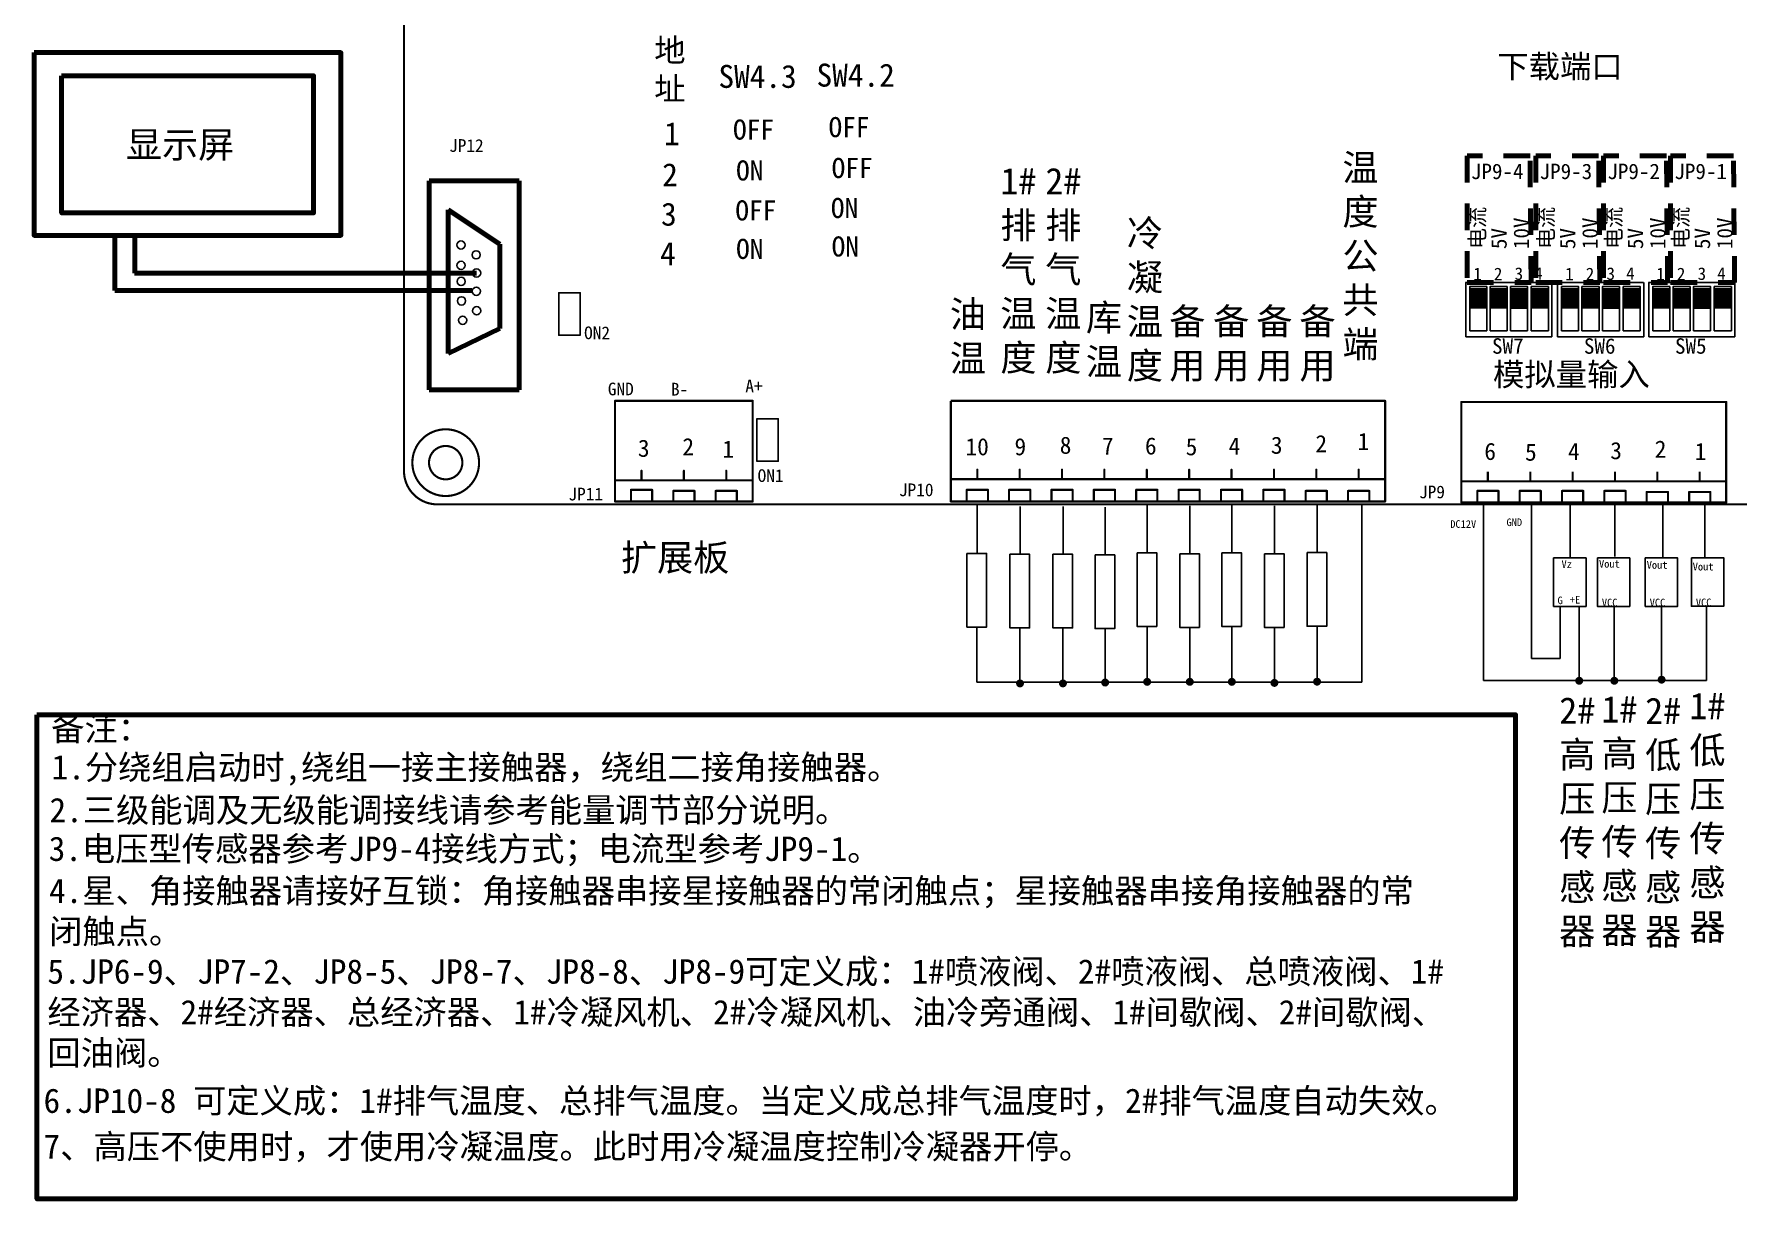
# Model space of a CAD drawing. Extents: x -2.3 to 11.6, y 27.8 to 37.8.
# Drawn here: x -2.16 to 5.88, y 27.78 to 33.27 of the extents above; entities that cross this region are included whole.
import ezdxf
from ezdxf.enums import TextEntityAlignment as Align

# ---------------------------------------------------------------- set-up
doc = ezdxf.new("R2010")
doc.units = 0
doc.header["$MEASUREMENT"] = 0
doc.linetypes.add('ACAD_ISO07W100', pattern=[3, 0, -3])
doc.linetypes.add('HIDDEN2', pattern=[0.1875, 0.125, -0.0625])
doc.layers.get('0').update_dxf_attribs({"linetype": 'CONTINUOUS'})
for name, color, linetype in [('BOTTOMSOLDER', 250, 'CONTINUOUS'), ('KEEPOUTLAYER', 250, 'CONTINUOUS'), ('MECHANICAL1', 251, 'CONTINUOUS'), ('TOPOVERLAY', 250, 'CONTINUOUS')]:
    doc.layers.add(name, color=color, linetype=linetype)
doc.styles.add('宋体', font='')
doc.styles.get('宋体').set_extended_font_data('SimSun')

msp = doc.modelspace()

# ---------------------------------------------------------------- hatches: boundary and pattern name
for points in [[(4.6143, 32.0764), (4.6945, 32.0764), (4.6945, 31.9784), (4.6143, 31.9784)], [(4.712, 32.0769), (4.7922, 32.0769), (4.7922, 31.9788), (4.712, 31.9788)], [(4.8078, 32.076), (4.888, 32.076), (4.888, 31.9779), (4.8078, 31.9779)], [(4.9061, 32.0764), (4.9862, 32.0764), (4.9862, 31.9783), (4.9061, 31.9783)], [(5.048, 32.0764), (5.1282, 32.0764), (5.1282, 31.9784), (5.048, 31.9784)], [(5.1457, 32.0769), (5.2259, 32.0769), (5.2259, 31.9788), (5.1457, 31.9788)], [(5.2415, 32.076), (5.3216, 32.076), (5.3216, 31.9779), (5.2415, 31.9779)], [(5.3397, 32.0764), (5.4199, 32.0764), (5.4199, 31.9783), (5.3397, 31.9783)], [(5.478, 32.0764), (5.5581, 32.0764), (5.5581, 31.9784), (5.478, 31.9784)], [(5.5757, 32.0769), (5.6559, 32.0769), (5.6559, 31.9788), (5.5757, 31.9788)], [(5.6714, 32.076), (5.7516, 32.076), (5.7516, 31.9779), (5.6714, 31.9779)], [(5.7697, 32.0764), (5.8499, 32.0764), (5.8499, 31.9783), (5.7697, 31.9783)]]:
    msp.add_hatch(color=256).paths.add_polyline_path(points)
h = msp.add_hatch(color=256)
edge = h.paths.add_edge_path()
edge.add_arc((5.1321, 30.2226), 0.0189, 180, 540)
h = msp.add_hatch(color=256)
edge = h.paths.add_edge_path()
edge.add_arc((5.2979, 30.2226), 0.0189, 180, 540)
h = msp.add_hatch(color=256)
edge = h.paths.add_edge_path()
edge.add_arc((5.5211, 30.2278), 0.0189, 180, 540)
h = msp.add_hatch(color=256)
edge = h.paths.add_edge_path()
edge.add_arc((2.4927, 30.2102), 0.0189, 180, 540)
h = msp.add_hatch(color=256)
edge = h.paths.add_edge_path()
edge.add_arc((2.6952, 30.2102), 0.0189, 180, 540)
h = msp.add_hatch(color=256)
edge = h.paths.add_edge_path()
edge.add_arc((2.8945, 30.2142), 0.0189, 180, 540)
h = msp.add_hatch(color=256)
edge = h.paths.add_edge_path()
edge.add_arc((3.0929, 30.2176), 0.0189, 180, 540)
h = msp.add_hatch(color=256)
edge = h.paths.add_edge_path()
edge.add_arc((3.2939, 30.2176), 0.0189, 180, 540)
h = msp.add_hatch(color=256)
edge = h.paths.add_edge_path()
edge.add_arc((3.4924, 30.2176), 0.0189, 180, 540)
h = msp.add_hatch(color=256)
edge = h.paths.add_edge_path()
edge.add_arc((3.6934, 30.2125), 0.0189, 180, 540)
h = msp.add_hatch(color=256)
edge = h.paths.add_edge_path()
edge.add_arc((3.8948, 30.2183), 0.0189, 180, 540)

# ---------------------------------------------------------------- linework, layer by layer
for p, q in [((5.002, 32.1017), (4.5951, 32.1017)), ((4.5967, 32.1019), (4.5967, 31.8453)), ((5.0036, 32.1019), (5.0036, 31.8453)), ((5.4357, 32.1017), (5.0288, 32.1017)), ((5.0304, 32.1019), (5.0304, 31.8453)), ((5.4373, 32.1019), (5.4373, 31.8453)), ((5.8657, 32.1017), (5.4587, 32.1017)), ((5.4604, 32.1019), (5.4604, 31.8453)), ((5.8673, 32.1019), (5.8673, 31.8453)), ((4.6154, 31.8745), (4.6958, 31.8745)), ((4.7115, 31.8745), (4.7919, 31.8745)), ((4.8079, 31.8745), (4.8883, 31.8745)), ((4.9061, 31.8745), (4.9865, 31.8745)), ((5.0491, 31.8745), (5.1294, 31.8745)), ((5.1452, 31.8745), (5.2256, 31.8745)), ((5.2416, 31.8745), (5.3219, 31.8745)), ((5.3398, 31.8745), (5.4202, 31.8745)), ((5.479, 31.8745), (5.5594, 31.8745)), ((5.5752, 31.8745), (5.6555, 31.8745)), ((5.6715, 31.8745), (5.7519, 31.8745)), ((5.7698, 31.8745), (5.8502, 31.8745)), ((4.5967, 31.8453), (5.0036, 31.8453)), ((5.0304, 31.8453), (5.4373, 31.8453)), ((5.4604, 31.8453), (5.8673, 31.8453))]:
    msp.add_line(p, q)
for points in [[(4.6154, 31.8745), (4.6154, 32.0828), (4.6958, 32.0828), (4.6958, 31.8745)], [(4.7115, 31.8745), (4.7115, 32.0828), (4.7919, 32.0828), (4.7919, 31.8745)], [(4.8079, 31.8745), (4.8079, 32.0828), (4.8883, 32.0828), (4.8883, 31.8745)], [(4.9061, 31.8745), (4.9061, 32.0828), (4.9865, 32.0828), (4.9865, 31.8745)], [(5.0491, 31.8745), (5.0491, 32.0828), (5.1294, 32.0828), (5.1294, 31.8745)], [(5.1452, 31.8745), (5.1452, 32.0828), (5.2256, 32.0828), (5.2256, 31.8745)], [(5.2416, 31.8745), (5.2416, 32.0828), (5.3219, 32.0828), (5.3219, 31.8745)], [(5.3398, 31.8745), (5.3398, 32.0828), (5.4202, 32.0828), (5.4202, 31.8745)], [(5.479, 31.8745), (5.479, 32.0828), (5.5594, 32.0828), (5.5594, 31.8745)], [(5.5752, 31.8745), (5.5752, 32.0828), (5.6555, 32.0828), (5.6555, 31.8745)], [(5.6715, 31.8745), (5.6715, 32.0828), (5.7519, 32.0828), (5.7519, 31.8745)], [(5.7698, 31.8745), (5.7698, 32.0828), (5.8502, 32.0828), (5.8502, 31.8745)]]:
    msp.add_lwpolyline(points)
at = {"layer": 'BOTTOMSOLDER', "color": 0, "linetype": 'Continuous', "lineweight": 80}
for p, q in [((0.1289, 32.5822), (-0.2964, 32.5822)), ((-0.2964, 32.5822), (-0.296, 32.5725)), ((-0.296, 32.5725), (-0.296, 31.5964)), ((0.1289, 31.5964), (0.1289, 32.5822)), ((0.0378, 32.2827), (-0.2072, 32.4459)), ((-0.2072, 32.4459), (-0.2072, 32.4088)), ((-0.2072, 32.4088), (-0.2072, 31.767)), ((-1.7797, 32.2313), (-1.7797, 32.3243)), ((-1.6858, 32.147), (-1.6858, 32.3243)), ((0.0378, 31.8857), (0.0378, 32.2827)), ((-1.7797, 32.0648), (-1.7797, 32.2313)), ((-0.0726, 32.147), (-1.6878, 32.147)), ((-1.7797, 32.0648), (-0.0926, 32.0648)), ((-1.7167, 32.0648), (-1.7797, 32.0648)), ((-0.2072, 31.767), (0.0378, 31.8857)), ((-0.296, 31.5964), (0.1289, 31.5964))]:
    msp.add_line(p, q, dxfattribs=at)
at = {"layer": 'BOTTOMSOLDER', "color": 0, "linetype": 'Continuous'}
for p, q in [((2.2896, 31.0495), (2.2896, 30.8236)), ((2.4932, 31.0455), (2.4932, 30.8197)), ((2.6957, 31.0458), (2.6957, 30.82)), ((3.0934, 31.0529), (3.0934, 30.8271)), ((3.2944, 31.0478), (3.2944, 30.822)), ((3.4929, 31.0529), (3.4929, 30.8271)), ((3.6939, 31.0478), (3.6939, 30.822)), ((3.8953, 31.0535), (3.8953, 30.8277)), ((4.1053, 30.2157), (4.1053, 31.0552)), ((4.6802, 30.2242), (4.6802, 31.0552)), ((4.9065, 30.3276), (4.9065, 31.0552)), ((5.0899, 30.8028), (5.0899, 31.0545)), ((5.2995, 30.8087), (5.2995, 31.0604)), ((5.5265, 30.8028), (5.5265, 31.0545)), ((5.7253, 30.8065), (5.7253, 31.0582)), ((5.8145, 31.0552), (5.8145, 31.0552)), ((2.895, 31.0427), (2.895, 30.8169)), ((2.2896, 30.8236), (2.2896, 30.8236)), ((2.4932, 30.8197), (2.4932, 30.8197)), ((2.6957, 30.82), (2.6957, 30.82)), ((2.895, 30.8169), (2.895, 30.8169)), ((3.0934, 30.8271), (3.0934, 30.8271)), ((3.2944, 30.822), (3.2944, 30.822)), ((3.4929, 30.8271), (3.4929, 30.8271)), ((3.6939, 30.822), (3.6939, 30.822)), ((3.8953, 30.8277), (3.8953, 30.8277)), ((5.042, 30.5738), (5.042, 30.3276)), ((5.1319, 30.2242), (5.1319, 30.5738)), ((5.2978, 30.5712), (5.2978, 30.2215)), ((5.521, 30.5791), (5.521, 30.2294)), ((5.7326, 30.2242), (5.7326, 30.5746)), ((2.289, 30.4743), (2.289, 30.2157)), ((2.4925, 30.4704), (2.4925, 30.2118)), ((2.695, 30.4706), (2.695, 30.2121)), ((2.8943, 30.4676), (2.8943, 30.209)), ((3.0928, 30.4777), (3.0928, 30.2192)), ((3.2938, 30.4726), (3.2938, 30.2141)), ((3.4922, 30.4777), (3.4922, 30.2192)), ((3.6932, 30.4726), (3.6932, 30.2141)), ((3.8947, 30.4784), (3.8947, 30.2198)), ((5.042, 30.3276), (4.9065, 30.3276)), ((2.289, 30.2157), (4.1053, 30.2157)), ((5.1319, 30.2242), (4.6802, 30.2242)), ((5.1319, 30.2242), (5.7326, 30.2242)), ((5.5967, 30.2242), (5.5967, 30.2242))]:
    msp.add_line(p, q, dxfattribs=at)
at = {"layer": 'BOTTOMSOLDER', "color": 0, "linetype": 'Continuous', "lineweight": 80}
for points in [[(-2.1613, 33.1874), (-0.7128, 33.1874), (-0.7128, 32.3243), (-2.1613, 32.3243)], [(-2.0311, 33.0785), (-0.8416, 33.0785), (-0.8416, 32.4305), (-2.0311, 32.4305)]]:
    msp.add_lwpolyline(points, close=True, dxfattribs=at)
at = {"layer": 'BOTTOMSOLDER', "color": 0, "linetype": 'HIDDEN2', "lineweight": 80}
for points in [[(4.603, 32.6999), (4.603, 32.1017), (4.9054, 32.1017), (4.8999, 32.6999), (4.603, 32.6999)], [(4.927, 32.6999), (4.927, 32.1017), (5.2295, 32.1017), (5.2239, 32.6999), (4.927, 32.6999)], [(5.247, 32.6999), (5.247, 32.1017), (5.5494, 32.1017), (5.5439, 32.6999), (5.247, 32.6999)], [(5.5632, 32.6999), (5.5632, 32.1017), (5.8657, 32.1017), (5.8601, 32.6999), (5.5632, 32.6999)]]:
    msp.add_lwpolyline(points, dxfattribs=at)
at = {"layer": 'BOTTOMSOLDER', "color": 0, "linetype": 'Continuous'}
for points in [[(2.2416, 30.8236), (2.3344, 30.8236), (2.3344, 30.4758), (2.2416, 30.4758)], [(2.4452, 30.8197), (2.538, 30.8197), (2.538, 30.4719), (2.4452, 30.4719)], [(2.6477, 30.82), (2.7405, 30.82), (2.7405, 30.4722), (2.6477, 30.4722)], [(2.847, 30.8169), (2.9398, 30.8169), (2.9398, 30.4691), (2.847, 30.4691)], [(3.0455, 30.8271), (3.1383, 30.8271), (3.1383, 30.4793), (3.0455, 30.4793)], [(3.2465, 30.822), (3.3392, 30.822), (3.3392, 30.4742), (3.2465, 30.4742)], [(3.4449, 30.8271), (3.5377, 30.8271), (3.5377, 30.4793), (3.4449, 30.4793)], [(3.6459, 30.822), (3.7387, 30.822), (3.7387, 30.4742), (3.6459, 30.4742)], [(3.8473, 30.8277), (3.9401, 30.8277), (3.9401, 30.4799), (3.8473, 30.4799)], [(5.6618, 30.8036), (5.8145, 30.8036), (5.8145, 30.5746), (5.6618, 30.5746)], [(5.0115, 30.8028), (5.1642, 30.8028), (5.1642, 30.5738), (5.0115, 30.5738)], [(5.2182, 30.8028), (5.3709, 30.8028), (5.3709, 30.5738), (5.2182, 30.5738)], [(5.444, 30.8028), (5.5967, 30.8028), (5.5967, 30.5738), (5.444, 30.5738)]]:
    msp.add_lwpolyline(points, close=True, dxfattribs=at)
at = {"layer": 'BOTTOMSOLDER', "color": 3, "linetype": 'Continuous', "lineweight": 80}
msp.add_lwpolyline([(-2.1482, 30.0626), (4.8316, 30.0626), (4.8316, 27.7771), (-2.1482, 27.7771)], close=True, dxfattribs=at)
at = {"layer": 'BOTTOMSOLDER', "color": 0, "linetype": 'Continuous'}
for centre in [(-0.1464, 32.2795), (-0.1464, 32.2795), (-0.0746, 32.2329), (-0.0746, 32.2329), (-0.1457, 32.1832), (-0.1454, 32.1076), (-0.1454, 32.1076), (-0.0726, 32.147), (-0.1438, 32.0156), (-0.0736, 32.0611), (-0.0736, 32.0611), (-0.1383, 31.9242), (-0.072, 31.9691)]:
    msp.add_circle(centre, 0.0194, dxfattribs=at)
at = {"layer": 'KEEPOUTLAYER', "color": 0, "const_width": 0.01}
for points in [[(-0.4152, 31.2127), (-0.4152, 35.819)], [(-0.2577, 31.0552), (10.6797, 31.0552)]]:
    msp.add_lwpolyline(points, dxfattribs=at)
at = {"layer": 'KEEPOUTLAYER', "color": 0}
for points, const_width in [([(-0.0608, 31.2521, 1), (-0.3758, 31.2521, 1)], 0.01), ([(-0.3783, 31.2521, 1), (-0.3733, 31.2521, 1)], 0.005), ([(-0.0633, 31.2521, 1), (-0.0583, 31.2521, 1)], 0.005), ([(-0.2602, 31.0552, 1), (-0.2552, 31.0552, 1)], 0.005), ([(-0.2602, 31.0552, 1), (-0.2552, 31.0552, 1)], 0.005)]:
    msp.add_lwpolyline(points, format="xyb", close=True, dxfattribs=dict(at, const_width=const_width))
at = {"layer": 'KEEPOUTLAYER', "color": 0, "const_width": 0.01}
msp.add_lwpolyline([(-0.2577, 31.0552, -0.414214), (-0.4152, 31.2127)], format="xyb", dxfattribs=at)
at = {"layer": 'MECHANICAL1', "color": 0}
for points, const_width in [([(-0.1396, 31.2521, 1), (-0.2971, 31.2521, 1)], 0.01), ([(-0.2996, 31.2521, 1), (-0.2946, 31.2521, 1)], 0.005), ([(-0.1421, 31.2521, 1), (-0.1371, 31.2521, 1)], 0.005)]:
    msp.add_lwpolyline(points, format="xyb", close=True, dxfattribs=dict(at, const_width=const_width))
at = {"layer": 'TOPOVERLAY', "color": 0}
for points, const_width in [([(0.314, 32.0539, 1), (0.3179, 32.0539, 1)], 0.00394), ([(0.314, 32.0539, 1), (0.3179, 32.0539, 1)], 0.00394), ([(0.414, 32.0539, 1), (0.4179, 32.0539, 1)], 0.00394), ([(0.414, 32.0539, 1), (0.4179, 32.0539, 1)], 0.00394), ([(0.314, 31.8539, 1), (0.3179, 31.8539, 1)], 0.00394), ([(0.314, 31.8539, 1), (0.3179, 31.8539, 1)], 0.00394), ([(0.414, 31.8539, 1), (0.4179, 31.8539, 1)], 0.00394), ([(0.414, 31.8539, 1), (0.4179, 31.8539, 1)], 0.00394), ([(0.5785, 31.5439, 1), (0.5835, 31.5439, 1)], 0.005), ([(0.5785, 31.5439, 1), (0.5835, 31.5439, 1)], 0.005), ([(1.2285, 31.5439, 1), (1.2335, 31.5439, 1)], 0.005), ([(1.2285, 31.5439, 1), (1.2335, 31.5439, 1)], 0.005), ([(4.2135, 31.5439, 1), (4.2185, 31.5439, 1)], 0.005), ([(4.2135, 31.5439, 1), (4.2185, 31.5439, 1)], 0.005), ([(4.5735, 31.5389, 1), (4.5785, 31.5389, 1)], 0.005), ([(4.5735, 31.5389, 1), (4.5785, 31.5389, 1)], 0.005), ([(5.8235, 31.5389, 1), (5.8285, 31.5389, 1)], 0.005), ([(5.8235, 31.5389, 1), (5.8285, 31.5389, 1)], 0.005), ([(1.249, 31.4589, 1), (1.2529, 31.4589, 1)], 0.00394), ([(1.249, 31.4589, 1), (1.2529, 31.4589, 1)], 0.00394), ([(1.349, 31.4589, 1), (1.3529, 31.4589, 1)], 0.00394), ([(1.349, 31.4589, 1), (1.3529, 31.4589, 1)], 0.00394), ([(0.7035, 31.2139, 1), (0.7085, 31.2139, 1)], 0.005), ([(0.9035, 31.2139, 1), (0.9085, 31.2139, 1)], 0.005), ([(1.1035, 31.2139, 1), (1.1085, 31.2139, 1)], 0.005), ([(1.249, 31.2589, 1), (1.2529, 31.2589, 1)], 0.00394), ([(1.249, 31.2589, 1), (1.2529, 31.2589, 1)], 0.00394), ([(1.349, 31.2589, 1), (1.3529, 31.2589, 1)], 0.00394), ([(1.349, 31.2589, 1), (1.3529, 31.2589, 1)], 0.00394), ([(2.2885, 31.2189, 1), (2.2935, 31.2189, 1)], 0.005), ([(2.4885, 31.2189, 1), (2.4935, 31.2189, 1)], 0.005), ([(2.6885, 31.2189, 1), (2.6935, 31.2189, 1)], 0.005), ([(2.8885, 31.2189, 1), (2.8935, 31.2189, 1)], 0.005), ([(3.0885, 31.2189, 1), (3.0935, 31.2189, 1)], 0.005), ([(3.2885, 31.2189, 1), (3.2935, 31.2189, 1)], 0.005), ([(3.4885, 31.2189, 1), (3.4935, 31.2189, 1)], 0.005), ([(3.6885, 31.2189, 1), (3.6935, 31.2189, 1)], 0.005), ([(3.8885, 31.2189, 1), (3.8935, 31.2189, 1)], 0.005), ([(4.0885, 31.2189, 1), (4.0935, 31.2189, 1)], 0.005), ([(0.5785, 31.1689, 1), (0.5835, 31.1689, 1)], 0.005), ([(0.6535, 31.1239, 1), (0.6585, 31.1239, 1)], 0.005), ([(0.6535, 31.1239, 1), (0.6585, 31.1239, 1)], 0.005), ([(0.7035, 31.1689, 1), (0.7085, 31.1689, 1)], 0.005), ([(0.7535, 31.1239, 1), (0.7585, 31.1239, 1)], 0.005), ([(0.7535, 31.1239, 1), (0.7585, 31.1239, 1)], 0.005), ([(0.9035, 31.1689, 1), (0.9085, 31.1689, 1)], 0.005), ([(1.1035, 31.1689, 1), (1.1085, 31.1689, 1)], 0.005), ([(1.2285, 31.1689, 1), (1.2335, 31.1689, 1)], 0.005), ([(2.1635, 31.1739, 1), (2.1685, 31.1739, 1)], 0.005), ([(2.2385, 31.1239, 1), (2.2435, 31.1239, 1)], 0.005), ([(2.2385, 31.1239, 1), (2.2435, 31.1239, 1)], 0.005), ([(2.2885, 31.1739, 1), (2.2935, 31.1739, 1)], 0.005), ([(2.3385, 31.1239, 1), (2.3435, 31.1239, 1)], 0.005), ([(2.3385, 31.1239, 1), (2.3435, 31.1239, 1)], 0.005), ([(2.4385, 31.1239, 1), (2.4435, 31.1239, 1)], 0.005), ([(2.4385, 31.1239, 1), (2.4435, 31.1239, 1)], 0.005), ([(2.4885, 31.1739, 1), (2.4935, 31.1739, 1)], 0.005), ([(2.5385, 31.1239, 1), (2.5435, 31.1239, 1)], 0.005), ([(2.5385, 31.1239, 1), (2.5435, 31.1239, 1)], 0.005), ([(2.6385, 31.1239, 1), (2.6435, 31.1239, 1)], 0.005), ([(2.6385, 31.1239, 1), (2.6435, 31.1239, 1)], 0.005), ([(2.6885, 31.1739, 1), (2.6935, 31.1739, 1)], 0.005), ([(2.7385, 31.1239, 1), (2.7435, 31.1239, 1)], 0.005), ([(2.7385, 31.1239, 1), (2.7435, 31.1239, 1)], 0.005), ([(2.8385, 31.1239, 1), (2.8435, 31.1239, 1)], 0.005), ([(2.8385, 31.1239, 1), (2.8435, 31.1239, 1)], 0.005), ([(2.8885, 31.1739, 1), (2.8935, 31.1739, 1)], 0.005), ([(2.9385, 31.1239, 1), (2.9435, 31.1239, 1)], 0.005), ([(2.9385, 31.1239, 1), (2.9435, 31.1239, 1)], 0.005), ([(3.0385, 31.1239, 1), (3.0435, 31.1239, 1)], 0.005), ([(3.0385, 31.1239, 1), (3.0435, 31.1239, 1)], 0.005), ([(3.0885, 31.1739, 1), (3.0935, 31.1739, 1)], 0.005), ([(3.1385, 31.1239, 1), (3.1435, 31.1239, 1)], 0.005), ([(3.1385, 31.1239, 1), (3.1435, 31.1239, 1)], 0.005), ([(3.2385, 31.1239, 1), (3.2435, 31.1239, 1)], 0.005), ([(3.2385, 31.1239, 1), (3.2435, 31.1239, 1)], 0.005), ([(3.2885, 31.1739, 1), (3.2935, 31.1739, 1)], 0.005), ([(3.3385, 31.1239, 1), (3.3435, 31.1239, 1)], 0.005), ([(3.3385, 31.1239, 1), (3.3435, 31.1239, 1)], 0.005), ([(3.3635, 31.1739, 1), (3.3685, 31.1739, 1)], 0.005), ([(3.4135, 31.1739, 1), (3.4185, 31.1739, 1)], 0.005), ([(3.4385, 31.1239, 1), (3.4435, 31.1239, 1)], 0.005), ([(3.4385, 31.1239, 1), (3.4435, 31.1239, 1)], 0.005), ([(3.4885, 31.1739, 1), (3.4935, 31.1739, 1)], 0.005), ([(3.5385, 31.1239, 1), (3.5435, 31.1239, 1)], 0.005), ([(3.5385, 31.1239, 1), (3.5435, 31.1239, 1)], 0.005), ([(3.6385, 31.1239, 1), (3.6435, 31.1239, 1)], 0.005), ([(3.6385, 31.1239, 1), (3.6435, 31.1239, 1)], 0.005), ([(3.6885, 31.1739, 1), (3.6935, 31.1739, 1)], 0.005), ([(3.7385, 31.1239, 1), (3.7435, 31.1239, 1)], 0.005), ([(3.7385, 31.1239, 1), (3.7435, 31.1239, 1)], 0.005), ([(3.8885, 31.1739, 1), (3.8935, 31.1739, 1)], 0.005), ([(4.0885, 31.1739, 1), (4.0935, 31.1739, 1)], 0.005), ([(4.2135, 31.1739, 1), (4.2185, 31.1739, 1)], 0.005), ([(4.5735, 31.1639, 1), (4.5785, 31.1639, 1)], 0.005), ([(4.6985, 31.1639, 1), (4.7035, 31.1639, 1)], 0.005), ([(4.8985, 31.1639, 1), (4.9035, 31.1639, 1)], 0.005), ([(4.9735, 31.1639, 1), (4.9785, 31.1639, 1)], 0.005), ([(5.0185, 31.1639, 1), (5.0235, 31.1639, 1)], 0.005), ([(5.0985, 31.1639, 1), (5.1035, 31.1639, 1)], 0.005), ([(5.2985, 31.1639, 1), (5.3035, 31.1639, 1)], 0.005), ([(5.4985, 31.1639, 1), (5.5035, 31.1639, 1)], 0.005), ([(5.6985, 31.1639, 1), (5.7035, 31.1639, 1)], 0.005), ([(5.8235, 31.1639, 1), (5.8285, 31.1639, 1)], 0.005), ([(-0.2752, 31.0552, 1), (-0.2702, 31.0552, 1)], 0.005), ([(0.5785, 31.0689, 1), (0.5835, 31.0689, 1)], 0.005), ([(0.5785, 31.0689, 1), (0.5835, 31.0689, 1)], 0.005), ([(0.6535, 31.0739, 1), (0.6585, 31.0739, 1)], 0.005), ([(0.7535, 31.0739, 1), (0.7585, 31.0739, 1)], 0.005), ([(0.8535, 31.1189, 1), (0.8585, 31.1189, 1)], 0.005), ([(0.8535, 31.1189, 1), (0.8585, 31.1189, 1)], 0.005), ([(0.8535, 31.0689, 1), (0.8585, 31.0689, 1)], 0.005), ([(0.9535, 31.1189, 1), (0.9585, 31.1189, 1)], 0.005), ([(0.9535, 31.1189, 1), (0.9585, 31.1189, 1)], 0.005), ([(0.9535, 31.0689, 1), (0.9585, 31.0689, 1)], 0.005), ([(1.0535, 31.1189, 1), (1.0585, 31.1189, 1)], 0.005), ([(1.0535, 31.1189, 1), (1.0585, 31.1189, 1)], 0.005), ([(1.0535, 31.0689, 1), (1.0585, 31.0689, 1)], 0.005), ([(1.1535, 31.1189, 1), (1.1585, 31.1189, 1)], 0.005), ([(1.1535, 31.1189, 1), (1.1585, 31.1189, 1)], 0.005), ([(1.1535, 31.0689, 1), (1.1585, 31.0689, 1)], 0.005), ([(1.2285, 31.0689, 1), (1.2335, 31.0689, 1)], 0.005), ([(1.2285, 31.0689, 1), (1.2335, 31.0689, 1)], 0.005), ([(2.1635, 31.0689, 1), (2.1685, 31.0689, 1)], 0.005), ([(2.1635, 31.0689, 1), (2.1685, 31.0689, 1)], 0.005), ([(2.2385, 31.0739, 1), (2.2435, 31.0739, 1)], 0.005), ([(2.3385, 31.0739, 1), (2.3435, 31.0739, 1)], 0.005), ([(2.4385, 31.0739, 1), (2.4435, 31.0739, 1)], 0.005), ([(2.5385, 31.0739, 1), (2.5435, 31.0739, 1)], 0.005), ([(2.6385, 31.0739, 1), (2.6435, 31.0739, 1)], 0.005), ([(2.7385, 31.0739, 1), (2.7435, 31.0739, 1)], 0.005), ([(2.8385, 31.0739, 1), (2.8435, 31.0739, 1)], 0.005), ([(2.9385, 31.0739, 1), (2.9435, 31.0739, 1)], 0.005), ([(3.0385, 31.0739, 1), (3.0435, 31.0739, 1)], 0.005), ([(3.1385, 31.0739, 1), (3.1435, 31.0739, 1)], 0.005), ([(3.2385, 31.0739, 1), (3.2435, 31.0739, 1)], 0.005), ([(3.3385, 31.0739, 1), (3.3435, 31.0739, 1)], 0.005), ([(3.4385, 31.0739, 1), (3.4435, 31.0739, 1)], 0.005), ([(3.5385, 31.0739, 1), (3.5435, 31.0739, 1)], 0.005), ([(3.6385, 31.0739, 1), (3.6435, 31.0739, 1)], 0.005), ([(3.7385, 31.0739, 1), (3.7435, 31.0739, 1)], 0.005), ([(3.8385, 31.1189, 1), (3.8435, 31.1189, 1)], 0.005), ([(3.8385, 31.1189, 1), (3.8435, 31.1189, 1)], 0.005), ([(3.8385, 31.0689, 1), (3.8435, 31.0689, 1)], 0.005), ([(3.9385, 31.1189, 1), (3.9435, 31.1189, 1)], 0.005), ([(3.9385, 31.1189, 1), (3.9435, 31.1189, 1)], 0.005), ([(3.9385, 31.0689, 1), (3.9435, 31.0689, 1)], 0.005), ([(4.0385, 31.1189, 1), (4.0435, 31.1189, 1)], 0.005), ([(4.0385, 31.1189, 1), (4.0435, 31.1189, 1)], 0.005), ([(4.0385, 31.0689, 1), (4.0435, 31.0689, 1)], 0.005), ([(4.1385, 31.1189, 1), (4.1435, 31.1189, 1)], 0.005), ([(4.1385, 31.1189, 1), (4.1435, 31.1189, 1)], 0.005), ([(4.1385, 31.0689, 1), (4.1435, 31.0689, 1)], 0.005), ([(4.2135, 31.0689, 1), (4.2185, 31.0689, 1)], 0.005), ([(4.2135, 31.0689, 1), (4.2185, 31.0689, 1)], 0.005), ([(4.5735, 31.0639, 1), (4.5785, 31.0639, 1)], 0.005), ([(4.5735, 31.0639, 1), (4.5785, 31.0639, 1)], 0.005), ([(4.6485, 31.1189, 1), (4.6535, 31.1189, 1)], 0.005), ([(4.6485, 31.1189, 1), (4.6535, 31.1189, 1)], 0.005), ([(4.6485, 31.0689, 1), (4.6535, 31.0689, 1)], 0.005), ([(4.7485, 31.1189, 1), (4.7535, 31.1189, 1)], 0.005), ([(4.7485, 31.1189, 1), (4.7535, 31.1189, 1)], 0.005), ([(4.7485, 31.0689, 1), (4.7535, 31.0689, 1)], 0.005), ([(4.8485, 31.1189, 1), (4.8535, 31.1189, 1)], 0.005), ([(4.8485, 31.1189, 1), (4.8535, 31.1189, 1)], 0.005), ([(4.8485, 31.0689, 1), (4.8535, 31.0689, 1)], 0.005), ([(4.9485, 31.1189, 1), (4.9535, 31.1189, 1)], 0.005), ([(4.9485, 31.1189, 1), (4.9535, 31.1189, 1)], 0.005), ([(4.9485, 31.0689, 1), (4.9535, 31.0689, 1)], 0.005), ([(5.0485, 31.1189, 1), (5.0535, 31.1189, 1)], 0.005), ([(5.0485, 31.1189, 1), (5.0535, 31.1189, 1)], 0.005), ([(5.0485, 31.0689, 1), (5.0535, 31.0689, 1)], 0.005), ([(5.1485, 31.1189, 1), (5.1535, 31.1189, 1)], 0.005), ([(5.1485, 31.1189, 1), (5.1535, 31.1189, 1)], 0.005), ([(5.1485, 31.0689, 1), (5.1535, 31.0689, 1)], 0.005), ([(5.2485, 31.1189, 1), (5.2535, 31.1189, 1)], 0.005), ([(5.2485, 31.1189, 1), (5.2535, 31.1189, 1)], 0.005), ([(5.2485, 31.0689, 1), (5.2535, 31.0689, 1)], 0.005), ([(5.3485, 31.1189, 1), (5.3535, 31.1189, 1)], 0.005), ([(5.3485, 31.1189, 1), (5.3535, 31.1189, 1)], 0.005), ([(5.3485, 31.0689, 1), (5.3535, 31.0689, 1)], 0.005), ([(5.4485, 31.1139, 1), (5.4535, 31.1139, 1)], 0.005), ([(5.4485, 31.1139, 1), (5.4535, 31.1139, 1)], 0.005), ([(5.4485, 31.0639, 1), (5.4535, 31.0639, 1)], 0.005), ([(5.5485, 31.1139, 1), (5.5535, 31.1139, 1)], 0.005), ([(5.5485, 31.1139, 1), (5.5535, 31.1139, 1)], 0.005), ([(5.5485, 31.0639, 1), (5.5535, 31.0639, 1)], 0.005), ([(5.6485, 31.1139, 1), (5.6535, 31.1139, 1)], 0.005), ([(5.6485, 31.1139, 1), (5.6535, 31.1139, 1)], 0.005), ([(5.6485, 31.0639, 1), (5.6535, 31.0639, 1)], 0.005), ([(5.7485, 31.1139, 1), (5.7535, 31.1139, 1)], 0.005), ([(5.7485, 31.1139, 1), (5.7535, 31.1139, 1)], 0.005), ([(5.7485, 31.0639, 1), (5.7535, 31.0639, 1)], 0.005), ([(5.8235, 31.0639, 1), (5.8285, 31.0639, 1)], 0.005), ([(5.8235, 31.0639, 1), (5.8285, 31.0639, 1)], 0.005)]:
    msp.add_lwpolyline(points, format="xyb", close=True, dxfattribs=dict(at, const_width=const_width))
for points, const_width in [([(0.316, 32.0539), (0.416, 32.0539)], 0.00787), ([(0.316, 31.8539), (0.316, 32.0539)], 0.00787), ([(0.416, 31.8539), (0.416, 32.0539)], 0.00787), ([(0.316, 31.8539), (0.416, 31.8539)], 0.00787), ([(0.581, 31.0689), (0.581, 31.5439)], 0.01), ([(0.581, 31.5439), (1.231, 31.5439)], 0.01), ([(1.231, 31.0689), (1.231, 31.5439)], 0.01), ([(2.166, 31.0689), (2.166, 31.5439)], 0.01), ([(2.166, 31.5439), (4.216, 31.5439)], 0.01), ([(4.216, 31.0689), (4.216, 31.5439)], 0.01), ([(4.576, 31.5389), (5.826, 31.5389)], 0.01), ([(4.576, 31.0639), (4.576, 31.5389)], 0.01), ([(5.826, 31.0639), (5.826, 31.5389)], 0.01), ([(1.251, 31.4589), (1.351, 31.4589)], 0.00787), ([(1.251, 31.2589), (1.251, 31.4589)], 0.00787), ([(1.351, 31.2589), (1.351, 31.4589)], 0.00787), ([(0.706, 31.1689), (0.706, 31.2139)], 0.01), ([(0.906, 31.1689), (0.906, 31.2139)], 0.01), ([(1.106, 31.1689), (1.106, 31.2139)], 0.01), ([(1.251, 31.2589), (1.351, 31.2589)], 0.00787), ([(2.291, 31.1739), (2.291, 31.2189)], 0.01), ([(2.491, 31.1739), (2.491, 31.2189)], 0.01), ([(2.691, 31.1739), (2.691, 31.2189)], 0.01), ([(2.891, 31.1739), (2.891, 31.2189)], 0.01), ([(3.091, 31.1739), (3.091, 31.2189)], 0.01), ([(3.291, 31.1739), (3.291, 31.2189)], 0.01), ([(3.491, 31.1739), (3.491, 31.2189)], 0.01), ([(3.691, 31.1739), (3.691, 31.2189)], 0.01), ([(3.891, 31.1739), (3.891, 31.2189)], 0.01), ([(4.091, 31.1739), (4.091, 31.2189)], 0.01), ([(4.701, 31.1639), (4.701, 31.2089)], 0.01), ([(4.901, 31.1639), (4.901, 31.2089)], 0.01), ([(5.101, 31.1639), (5.101, 31.2089)], 0.01), ([(5.301, 31.1639), (5.301, 31.2089)], 0.01), ([(5.501, 31.1639), (5.501, 31.2089)], 0.01), ([(5.701, 31.1639), (5.701, 31.2089)], 0.01), ([(0.581, 31.1689), (1.231, 31.1689)], 0.01), ([(0.656, 31.0739), (0.656, 31.1239)], 0.01), ([(0.656, 31.1239), (0.756, 31.1239)], 0.01), ([(0.756, 31.0739), (0.756, 31.1239)], 0.01), ([(2.166, 31.1739), (3.416, 31.1739)], 0.01), ([(2.241, 31.0739), (2.241, 31.1239)], 0.01), ([(2.241, 31.1239), (2.341, 31.1239)], 0.01), ([(2.341, 31.0739), (2.341, 31.1239)], 0.01), ([(2.441, 31.1239), (2.541, 31.1239)], 0.01), ([(2.441, 31.0739), (2.441, 31.1239)], 0.01), ([(2.541, 31.0739), (2.541, 31.1239)], 0.01), ([(2.641, 31.0739), (2.641, 31.1239)], 0.01), ([(2.641, 31.1239), (2.741, 31.1239)], 0.01), ([(2.741, 31.0739), (2.741, 31.1239)], 0.01), ([(2.841, 31.1239), (2.941, 31.1239)], 0.01), ([(2.841, 31.0739), (2.841, 31.1239)], 0.01), ([(2.941, 31.0739), (2.941, 31.1239)], 0.01), ([(3.041, 31.1239), (3.141, 31.1239)], 0.01), ([(3.041, 31.0739), (3.041, 31.1239)], 0.01), ([(3.141, 31.0739), (3.141, 31.1239)], 0.01), ([(3.241, 31.1239), (3.341, 31.1239)], 0.01), ([(3.241, 31.0739), (3.241, 31.1239)], 0.01), ([(3.341, 31.0739), (3.341, 31.1239)], 0.01), ([(3.366, 31.1739), (4.216, 31.1739)], 0.01), ([(3.441, 31.1239), (3.541, 31.1239)], 0.01), ([(3.441, 31.0739), (3.441, 31.1239)], 0.01), ([(3.541, 31.0739), (3.541, 31.1239)], 0.01), ([(3.641, 31.0739), (3.641, 31.1239)], 0.01), ([(3.641, 31.1239), (3.741, 31.1239)], 0.01), ([(3.741, 31.0739), (3.741, 31.1239)], 0.01), ([(4.576, 31.1639), (5.021, 31.1639)], 0.01), ([(4.976, 31.1639), (5.826, 31.1639)], 0.01), ([(0.581, 31.0689), (1.231, 31.0689)], 0.01), ([(0.856, 31.0689), (0.856, 31.1189)], 0.01), ([(0.856, 31.1189), (0.956, 31.1189)], 0.01), ([(0.956, 31.0689), (0.956, 31.1189)], 0.01), ([(1.056, 31.1189), (1.156, 31.1189)], 0.01), ([(1.056, 31.0689), (1.056, 31.1189)], 0.01), ([(1.156, 31.0689), (1.156, 31.1189)], 0.01), ([(2.166, 31.0689), (4.216, 31.0689)], 0.01), ([(3.841, 31.0689), (3.841, 31.1189)], 0.01), ([(3.841, 31.1189), (3.941, 31.1189)], 0.01), ([(3.941, 31.0689), (3.941, 31.1189)], 0.01), ([(4.041, 31.1189), (4.141, 31.1189)], 0.01), ([(4.041, 31.0689), (4.041, 31.1189)], 0.01), ([(4.141, 31.0689), (4.141, 31.1189)], 0.01), ([(4.576, 31.0639), (5.826, 31.0639)], 0.01), ([(4.651, 31.0689), (4.651, 31.1189)], 0.01), ([(4.651, 31.1189), (4.751, 31.1189)], 0.01), ([(4.751, 31.0689), (4.751, 31.1189)], 0.01), ([(4.851, 31.0689), (4.851, 31.1189)], 0.01), ([(4.851, 31.1189), (4.951, 31.1189)], 0.01), ([(4.951, 31.0689), (4.951, 31.1189)], 0.01), ([(5.051, 31.0689), (5.051, 31.1189)], 0.01), ([(5.051, 31.1189), (5.151, 31.1189)], 0.01), ([(5.151, 31.0689), (5.151, 31.1189)], 0.01), ([(5.251, 31.1189), (5.351, 31.1189)], 0.01), ([(5.251, 31.0689), (5.251, 31.1189)], 0.01), ([(5.351, 31.0689), (5.351, 31.1189)], 0.01), ([(5.451, 31.1139), (5.551, 31.1139)], 0.01), ([(5.451, 31.0639), (5.451, 31.1139)], 0.01), ([(5.551, 31.0639), (5.551, 31.1139)], 0.01), ([(5.651, 31.0639), (5.651, 31.1139)], 0.01), ([(5.651, 31.1139), (5.751, 31.1139)], 0.01), ([(5.751, 31.0639), (5.751, 31.1139)], 0.01)]:
    msp.add_lwpolyline(points, dxfattribs=dict(at, const_width=const_width))

# ---------------------------------------------------------------- texts
at = {"linetype": 'ACAD_ISO07W100', "style": '宋体'}
for s, p in [('JP9-4', (4.6209, 32.5904)), ('JP9-3', (4.945, 32.5904)), ('JP9-2', (5.2649, 32.5904)), ('JP9-1', (5.5812, 32.5904)), ('SW7', (4.7206, 31.7661)), ('SW6', (5.1543, 31.7661)), ('SW5', (5.5843, 31.7661))]:
    msp.add_text(s, height=0.07301, dxfattribs=at).set_placement(p)
for s, p in [('电流', (4.6871, 32.2602)), ('电流', (5.0112, 32.2602)), ('电流', (5.3311, 32.2602)), ('电流', (5.6473, 32.2602)), ('5V', (4.7897, 32.2602)), ('10V', (4.8954, 32.2602)), ('5V', (5.1137, 32.2602)), ('10V', (5.2194, 32.2602)), ('5V', (5.4337, 32.2602)), ('10V', (5.5394, 32.2602)), ('5V', (5.7499, 32.2602)), ('10V', (5.8556, 32.2602))]:
    msp.add_text(s, height=0.07301, rotation=90, dxfattribs=at).set_placement(p)
at = {"linetype": 'ACAD_ISO07W100'}
for s, p in [('1', (4.6724, 32.1724)), ('2', (4.7695, 32.1724)), ('3', (4.8673, 32.1738)), ('4', (4.9599, 32.1743)), ('1', (5.1061, 32.1724)), ('2', (5.2032, 32.1724)), ('3', (5.301, 32.1738)), ('4', (5.3936, 32.1743)), ('1', (5.5361, 32.1724)), ('2', (5.6332, 32.1724)), ('3', (5.731, 32.1738)), ('4', (5.8236, 32.1743))]:
    msp.add_text(s, height=0.059, dxfattribs=at).set_placement(p, align=Align.TOP_RIGHT)
at = {"layer": 'BOTTOMSOLDER', "color": 0, "linetype": 'Continuous'}
for s, insert, char_height, width, attachment_point in [('{\\fSimSun|b0|i0|c134|p54;地址}', (0.7659, 33.2528), 0.108573, 0.036797, 1), ('{\\fSimSun|b0|i0|c134|p54;下载端口}', (4.745, 33.1766), 0.108573, 0.614766, 1), ('{\\fSimSun|b0|i0|c134|p54;显示屏}', (-1.7276, 32.8157), 0.125, 0.811667, 1), ('1', (0.8125, 32.8592), 0.1086, 0.036797, 1), ('2', (0.8036, 32.6654), 0.1086, 0.036797, 1), ('{\\fSimSun|b0|i0|c134|p54;温度公共端}', (4.0143, 32.7076), 0.125, 0.036797, 1), ('{\\fSimSun|b0|i0|c134|p54;1#排气温度}', (2.485, 32.1575), 0.125, 0.036797, 5), ('{\\fSimSun|b0|i0|c134|p54;2#排气温度}', (2.6972, 32.1575), 0.125, 0.036797, 5), ('3', (0.7982, 32.4792), 0.1086, 0.036797, 1), ('{\\fSimSun|b0|i0|c134|p54;冷凝温度}', (3.0821, 31.634), 0.125, 0.036797, 8), ('4', (0.7936, 32.2928), 0.1086, 0.036797, 1), ('{\\fSimSun|b0|i0|c134|p54;油温}', (2.1615, 32.0159), 0.125, 0.036797, 1), ('{\\fSimSun|b0|i0|c134|p54;库温}', (2.8886, 31.8277), 0.125, 0.036797, 5), ('{\\fSimSun|b0|i0|c134|p54;备用}', (3.2824, 31.634), 0.125, 0.036797, 8), ('{\\fSimSun|b0|i0|c134|p54;备用}', (3.4895, 31.634), 0.125, 0.036797, 8), ('{\\fSimSun|b0|i0|c134|p54;备用}', (3.6932, 31.634), 0.125, 0.036797, 8), ('{\\fSimSun|b0|i0|c134|p54;备用}', (3.8969, 31.634), 0.125, 0.036797, 8), ('{\\fSimSun|b0|i0|c134|p54;模拟量输入}', (4.7249, 31.7231), 0.108573, 1.019296, 1), ('{\\fSimSun|b0|i0|c134|p54;扩展板}', (0.6088, 30.8668), 0.125, 0.811667, 1), ('{\\fSimSun|b0|i0|c134|p54;1#低压传感器}', (5.7374, 30.1662), 0.125, 0.036797, 2), ('{\\fSimSun|b0|i0|c134|p54;2#高压传感器}', (5.1229, 30.1449), 0.125, 0.036797, 2), ('{\\fSimSun|b0|i0|c134|p54;1#高压传感器}', (5.3222, 30.1506), 0.125, 0.036797, 2), ('{\\fSimSun|b0|i0|c134|p54;2#低压传感器}', (5.5284, 30.1432), 0.125, 0.036797, 2), ('{\\fSimSun|b0|i0|c134|p54;备注：}', (-2.0806, 30.055), 0.1152, 4.232446, 1), ('{\\fSimSun|b0|i0|c134|p54;1.分绕组启动时,绕组一接主接触器，绕组二接角接触器。}', (-2.0785, 29.8724), 0.1152, 4.232446, 1), ('{\\fSimSun|b0|i0|c134|p54;2.三级能调及无级能调接线请参考能量调节部分说明。}', (-2.0884, 29.6702), 0.1152, 4.216971, 1), ('{\\fSimSun|b0|i0|c134|p54;3.电压型传感器参考JP9-4接线方式；电流型参考JP9-1。}', (-2.0922, 29.4874), 0.1152, 4.245687, 1), ('{\\fSimSun|b0|i0|c134|p54;4.星、角接触器请接好互锁：角接触器串接星接触器的常闭触点；星接触器串接角接触器的常闭触点。}', (-2.0903, 29.2891), 0.1152, 6.515353, 1), ('{\\fSimSun|b0|i0|c134|p54;5.JP6-9、JP7-2、JP8-5、JP8-7、JP8-8、JP8-9可定义成：1#喷液阀、2#喷液阀、总喷液阀、1#经济器、2#经济器、总经济器、1#冷凝风机、2#冷凝风机、油冷旁通阀、1#间歇阀、2#间歇阀、回油阀。}', (-2.0984, 28.9082), 0.1152, 6.700222, 1), ('{\\fSimSun|b0|i0|c134|p54;6.JP10-8 可定义成：1#排气温度、总排气温度。当定义成总排气温度时，2#排气温度自动失效。}', (-2.1165, 28.2983), 0.1152, 6.939835, 1), ('{\\fSimSun|b0|i0|c134|p54;7、高压不使用时，才使用冷凝温度。此时用冷凝温度控制冷凝器开停。}', (-2.1165, 28.0819), 0.1152, 6.939835, 1)]:
    msp.add_mtext(s, dxfattribs=dict(at, insert=insert, char_height=char_height, width=width, attachment_point=attachment_point))
at = {"layer": 'BOTTOMSOLDER', "color": 0, "linetype": 'Continuous', "char_height": 0.10857, "width": 0.036797, "attachment_point": 1, "style": '宋体'}
for s, insert in [('SW4.2', (1.5322, 33.1354)), ('SW4.3', (1.0691, 33.1295))]:
    msp.add_mtext(s, dxfattribs=dict(at, insert=insert))
at = {"layer": 'TOPOVERLAY', "color": 0, "style": '宋体'}
for s, p in [('OFF', (1.1379, 32.7769)), ('OFF', (1.5888, 32.7883)), ('ON', (1.1524, 32.5839)), ('OFF', (1.6034, 32.5954)), ('ON', (1.5998, 32.4067)), ('OFF', (1.1488, 32.3953)), ('ON', (1.1524, 32.2137)), ('ON', (1.6034, 32.2251))]:
    msp.add_text(s, height=0.09479, dxfattribs=at).set_placement(p)
at = {"layer": 'TOPOVERLAY', "color": 0}
for s, height, p in [('JP12', 0.06, (-0.2024, 32.719)), ('2', 0.081, (0.8989, 31.2869)), ('10', 0.081, (2.2352, 31.2869)), ('9', 0.081, (2.4666, 31.2869)), ('8', 0.081, (2.6801, 31.294)), ('7', 0.081, (2.8795, 31.2905)), ('6', 0.081, (3.0823, 31.2905)), ('4', 0.081, (3.4775, 31.2905)), ('3', 0.081, (3.6768, 31.294)), ('2', 0.081, (3.8868, 31.3012)), ('1 ', 0.081, (4.0861, 31.3118)), ('3', 0.081, (0.6889, 31.2797)), ('1 ', 0.081, (1.0874, 31.2758)), ('5', 0.081, (3.2746, 31.2869)), ('6', 0.081, (4.6841, 31.2649)), ('5', 0.081, (4.8764, 31.2613)), ('4', 0.081, (5.0793, 31.2649)), ('3', 0.081, (5.2786, 31.2685)), ('2', 0.081, (5.4886, 31.2756)), ('1 ', 0.081, (5.6771, 31.2645)), ('JP11', 0.06, (0.361, 31.0739)), ('JP10', 0.06, (1.921, 31.0939)), ('JP9', 0.06, (4.376, 31.0839)), ('DC12V', 0.036, (4.5234, 30.9444)), ('GND', 0.036, (4.7889, 30.9527)), ('Vz', 0.036, (5.0486, 30.7551)), ('Vout', 0.036, (5.2256, 30.7566)), ('Vout', 0.036, (5.4507, 30.7513)), ('Vout', 0.036, (5.6679, 30.7433)), ('G', 0.036, (5.0297, 30.5841)), ('+E', 0.036, (5.0877, 30.5868)), ('VCC', 0.036, (5.239, 30.5738)), ('VCC', 0.036, (5.4648, 30.5738)), ('VCC', 0.036, (5.6827, 30.5746))]:
    msp.add_text(s, height=height, dxfattribs=at).set_placement(p)
at = {"layer": 'TOPOVERLAY', "color": 0, "style": '宋体'}
for s, p in [('ON2', (0.435, 31.8349)), ('ON1', (1.254, 31.1609))]:
    msp.add_text(s, height=0.06, rotation=360, dxfattribs=at).set_placement(p)
at = {"layer": 'TOPOVERLAY', "color": 0}
for s, p in [('GND', (0.547, 31.5699)), ('B-', (0.845, 31.5689)), ('A+', (1.196, 31.5839))]:
    msp.add_text(s, height=0.06, rotation=360, dxfattribs=at).set_placement(p)

doc.saveas('drawing.dxf')
